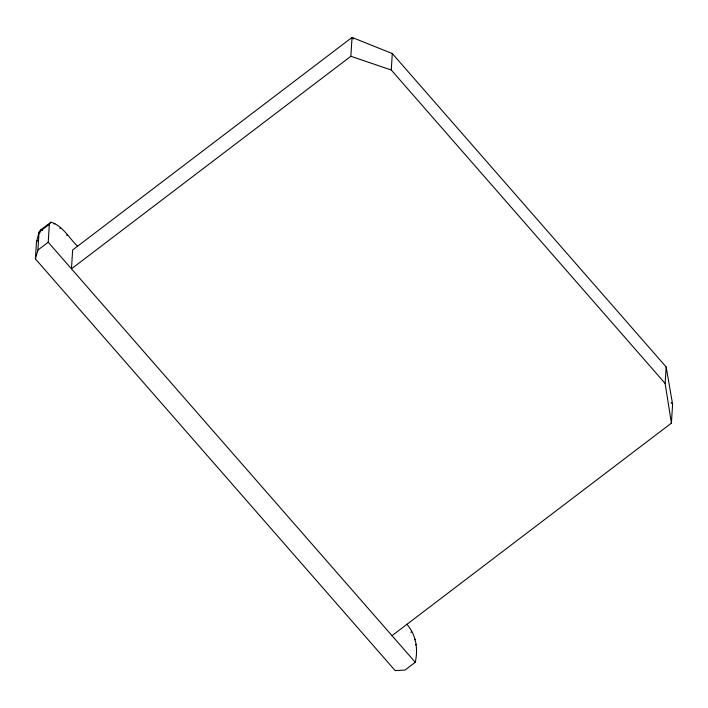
<?xml version="1.0" encoding="UTF-8"?>
<svg xmlns="http://www.w3.org/2000/svg" width="708" height="708" viewBox="0 0 708 708"><rect width="100%" height="100%" fill="white"/><g stroke="black" fill="none" stroke-linecap="round" stroke-linejoin="round"><path stroke-width="1.06" d="M406.852 624.217C416.083 634.881 418.286 648.687 415.269 662.272L404.985 670.095L395.144 670.582L35.4 258.898L36.471 241.897L39.064 232.144L40.621 229.994L50.905 222.17C62.782 225.763 69.163 238.18 77.615 246.366M35.4 258.898L37.931 250.039L39.064 232.144L49.339 224.33L50.905 222.17M415.269 662.272L48.215 242.225L49.339 224.33M353.478 39.055L352.044 37.418L72.65 249.968L71.464 268.828L350.858 56.268L352.044 37.418L392.303 53.56L666.157 366.956L672.6 404.259L671.414 423.119L392.02 635.669M671.414 423.119L665.122 383.417L391.267 70.012L392.303 53.56M665.122 383.417L666.157 366.956M39.834 232.959L40.621 229.994L42.613 230.596M36.471 241.897L37.489 240.561M54.091 223.993L54.888 223.383M59.888 228.401L60.693 227.79M37.931 250.039L48.215 242.225M66.623 235.321L67.428 234.711M410.897 632.324L411.702 631.713M414.49 639.784L415.295 639.174M415.587 644.988L416.392 644.377M350.858 56.268L391.267 70.012M671.166 402.613L672.6 404.259"/></g></svg>
